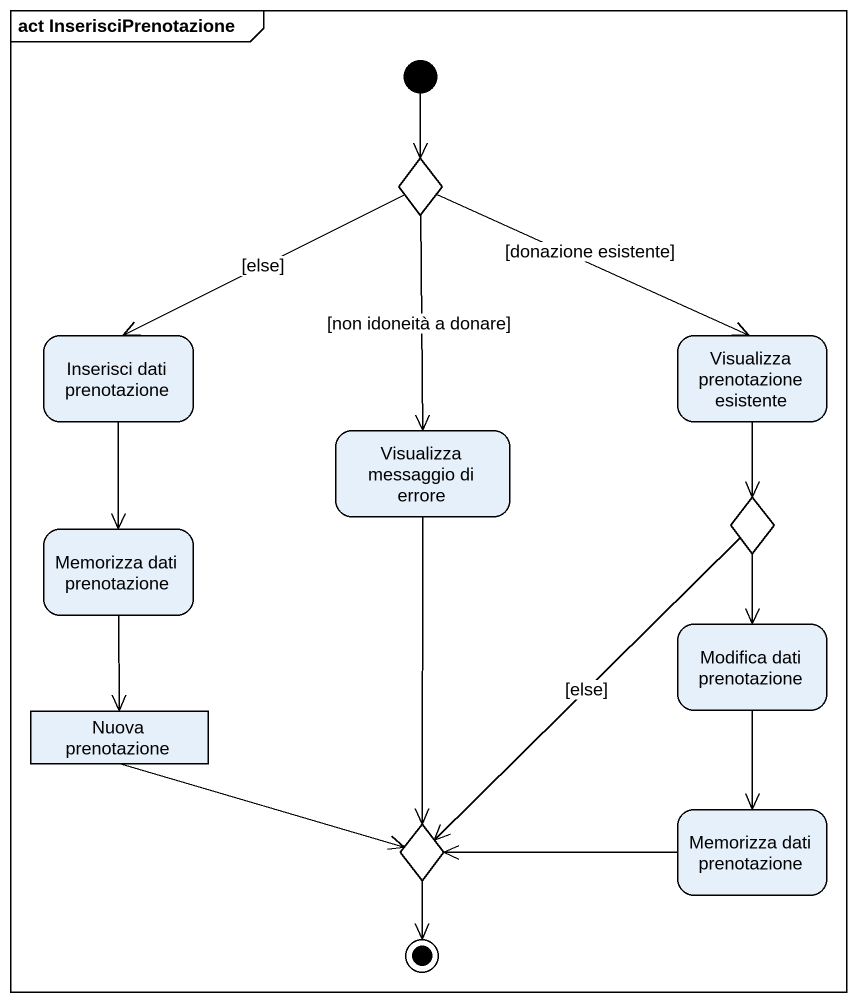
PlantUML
@startuml
mainframe act InserisciPrenotazione
hide empty description
state choice1 <<choice>>
state "Inserisci dati prenotazione" as Inserisci_dati_prenotazione
state "Visualizza prenotazione esistente" as Visualizza_prenotazione
state "Visualizza messaggio di errore" as Visualizza_messaggio_di
state choice2 <<choice>>
state "Memorizza dati prenotazione" as Memorizza_dati_prenotazione
state "Modifica dati prenotazione" as Modifica_dati_prenotazione
state "Nuova prenotazione" as Nuova_prenotazione <<object>>
state "Memorizza dati prenotazione" as Memorizza_dati_prenotazione_2
state choice3 <<choice>>
[*] --> choice1
choice1 --> Inserisci_dati_prenotazione : [else]
choice1 -right-> Visualizza_prenotazione : [donazione esistente]
choice1 --> Visualizza_messaggio_di : [non idoneità a donare]
Inserisci_dati_prenotazione --> Memorizza_dati_prenotazione
Visualizza_prenotazione --> choice2
Visualizza_messaggio_di --> choice3
choice2 --> Modifica_dati_prenotazione
choice2 --> choice3 : [else]
Memorizza_dati_prenotazione --> Nuova_prenotazione
Modifica_dati_prenotazione --> Memorizza_dati_prenotazione_2
Nuova_prenotazione -right-> choice3
Memorizza_dati_prenotazione_2 -left-> choice3
choice3 --> [*]
@enduml
